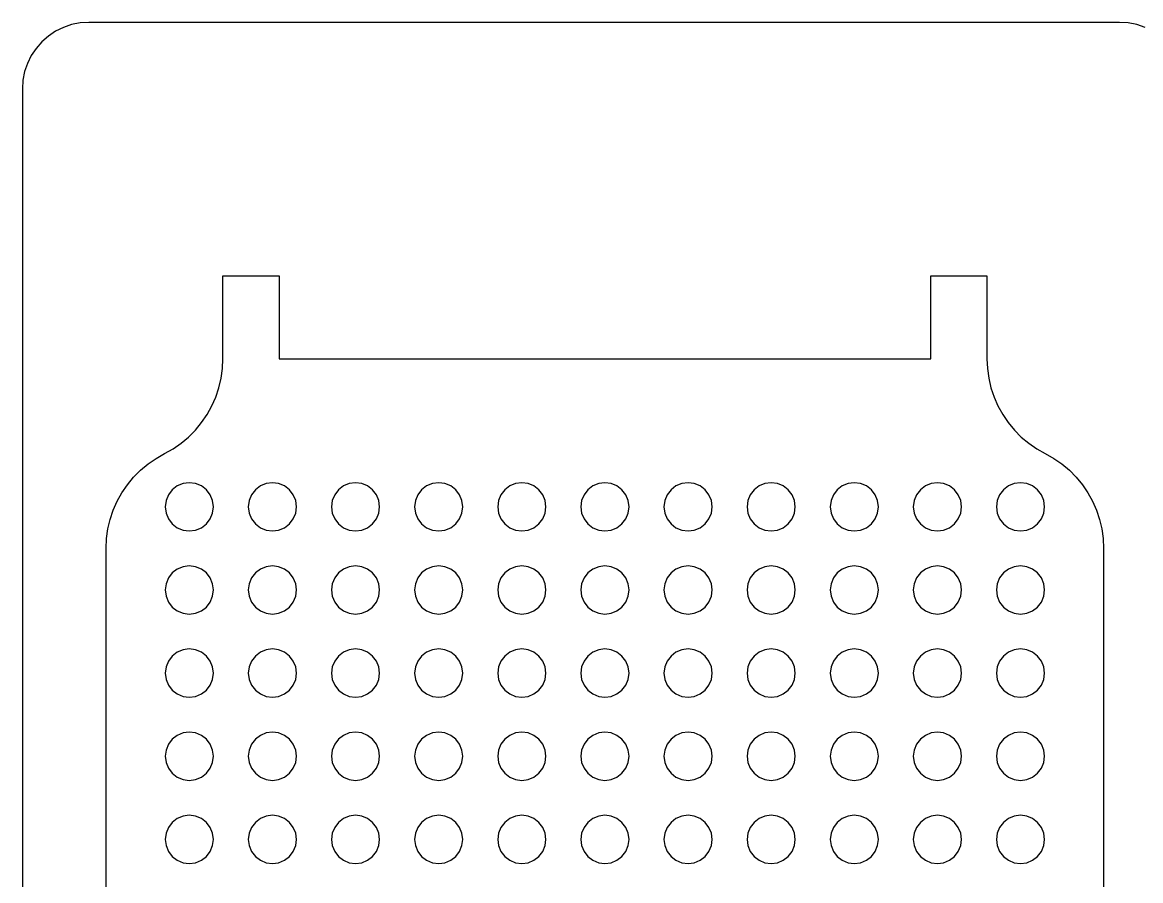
# Model space of a CAD drawing. Header units: inches. Extents: x -24.3 to 25.7, y -20.1 to 15.9.
# Drawn here: x -16.37 to -9.64, y -1.8 to 3.36 of the extents above; entities that cross this region are included whole.
import ezdxf

# ---------------------------------------------------------------- set-up
doc = ezdxf.new("R2010")
doc.units = ezdxf.units.IN
doc.header["$MEASUREMENT"] = 0
doc.layers.get('0').update_dxf_attribs({"linetype": 'CONTINUOUS'})

msp = doc.modelspace()

# ---------------------------------------------------------------- linework, layer by layer
at = {"color": 1}
for points in [[(-9.613, 3.3269), (-9.6626, 3.3437), (-9.7139, 3.3539), (-9.7661, 3.3573), (-15.9661, 3.3573), (-16.0183, 3.3539), (-16.0696, 3.3437), (-16.1192, 3.3269), (-16.1661, 3.3037), (-16.2096, 3.2747), (-16.2489, 3.2402), (-16.2834, 3.2008), (-16.3125, 3.1573), (-16.3356, 3.1104), (-16.3525, 3.0609), (-16.3627, 3.0095), (-16.3661, 2.9573), (-16.3661, -5.9019)], [(-15.8619, -5.3062), (-15.8619, 0.1938), (-15.8592, 0.2525), (-15.8511, 0.3106), (-15.8377, 0.3677), (-15.8192, 0.4234), (-15.7955, 0.4772), (-15.7671, 0.5285), (-15.7341, 0.577), (-15.6967, 0.6223), (-15.6553, 0.664), (-15.6103, 0.7016), (-15.562, 0.735), (-15.5109, 0.7638), (-15.4597, 0.7926), (-15.4115, 0.826), (-15.3664, 0.8637), (-15.3251, 0.9053), (-15.2877, 0.9506), (-15.2547, 0.9991), (-15.2262, 1.0505), (-15.2026, 1.1042), (-15.184, 1.1599), (-15.1707, 1.217), (-15.1626, 1.2752), (-15.1599, 1.3338), (-15.1599, 1.8338), (-14.8219, 1.8338), (-14.8219, 1.3338), (-10.9019, 1.3338), (-10.9019, 1.8338), (-10.5639, 1.8338), (-10.5639, 1.3338), (-10.5612, 1.2752), (-10.5531, 1.217), (-10.5397, 1.1599), (-10.5212, 1.1042), (-10.4975, 1.0505), (-10.4691, 0.9991), (-10.4361, 0.9506), (-10.3987, 0.9053), (-10.3573, 0.8637), (-10.3123, 0.826), (-10.264, 0.7926), (-10.2129, 0.7638), (-10.1617, 0.735), (-10.1135, 0.7016), (-10.0684, 0.664), (-10.0271, 0.6223), (-9.9897, 0.577), (-9.9567, 0.5285), (-9.9282, 0.4772), (-9.9046, 0.4234), (-9.886, 0.3677), (-9.8727, 0.3106), (-9.8646, 0.2525), (-9.8619, 0.1938), (-9.8619, -5.3062)]]:
    msp.add_lwpolyline(points, dxfattribs=at)
at = {"color": 3}
for points in [[(-15.3994, 0.5839), (-15.4344, 0.5694), (-15.4644, 0.5463), (-15.4875, 0.5163), (-15.5019, 0.4813), (-15.5069, 0.4438), (-15.5019, 0.4063), (-15.4875, 0.3713), (-15.4644, 0.3413), (-15.4344, 0.3182), (-15.3994, 0.3038), (-15.3619, 0.2988), (-15.3244, 0.3038), (-15.2894, 0.3182), (-15.2594, 0.3413), (-15.2363, 0.3713), (-15.2218, 0.4063), (-15.2169, 0.4438), (-15.2218, 0.4813), (-15.2363, 0.5163), (-15.2594, 0.5463), (-15.2894, 0.5694), (-15.3244, 0.5839), (-15.3619, 0.5888)], [(-14.8994, 0.5839), (-14.9344, 0.5694), (-14.9644, 0.5463), (-14.9875, 0.5163), (-15.0019, 0.4813), (-15.0069, 0.4438), (-15.0019, 0.4063), (-14.9875, 0.3713), (-14.9644, 0.3413), (-14.9344, 0.3182), (-14.8994, 0.3038), (-14.8619, 0.2988), (-14.8244, 0.3038), (-14.7894, 0.3182), (-14.7594, 0.3413), (-14.7363, 0.3713), (-14.7218, 0.4063), (-14.7169, 0.4438), (-14.7218, 0.4813), (-14.7363, 0.5163), (-14.7594, 0.5463), (-14.7894, 0.5694), (-14.8244, 0.5839), (-14.8619, 0.5888)], [(-14.3994, 0.5839), (-14.4344, 0.5694), (-14.4644, 0.5463), (-14.4875, 0.5163), (-14.5019, 0.4813), (-14.5069, 0.4438), (-14.5019, 0.4063), (-14.4875, 0.3713), (-14.4644, 0.3413), (-14.4344, 0.3182), (-14.3994, 0.3038), (-14.3619, 0.2988), (-14.3244, 0.3038), (-14.2894, 0.3182), (-14.2594, 0.3413), (-14.2363, 0.3713), (-14.2218, 0.4063), (-14.2169, 0.4438), (-14.2218, 0.4813), (-14.2363, 0.5163), (-14.2594, 0.5463), (-14.2894, 0.5694), (-14.3244, 0.5839), (-14.3619, 0.5888)], [(-13.8994, 0.5839), (-13.9344, 0.5694), (-13.9644, 0.5463), (-13.9875, 0.5163), (-14.0019, 0.4813), (-14.0069, 0.4438), (-14.0019, 0.4063), (-13.9875, 0.3713), (-13.9644, 0.3413), (-13.9344, 0.3182), (-13.8994, 0.3038), (-13.8619, 0.2988), (-13.8244, 0.3038), (-13.7894, 0.3182), (-13.7594, 0.3413), (-13.7363, 0.3713), (-13.7218, 0.4063), (-13.7169, 0.4438), (-13.7218, 0.4813), (-13.7363, 0.5163), (-13.7594, 0.5463), (-13.7894, 0.5694), (-13.8244, 0.5839), (-13.8619, 0.5888)], [(-13.3994, 0.5839), (-13.4344, 0.5694), (-13.4644, 0.5463), (-13.4875, 0.5163), (-13.5019, 0.4813), (-13.5069, 0.4438), (-13.5019, 0.4063), (-13.4875, 0.3713), (-13.4644, 0.3413), (-13.4344, 0.3182), (-13.3994, 0.3038), (-13.3619, 0.2988), (-13.3244, 0.3038), (-13.2894, 0.3182), (-13.2594, 0.3413), (-13.2363, 0.3713), (-13.2218, 0.4063), (-13.2169, 0.4438), (-13.2218, 0.4813), (-13.2363, 0.5163), (-13.2594, 0.5463), (-13.2894, 0.5694), (-13.3244, 0.5839), (-13.3619, 0.5888)], [(-12.8994, 0.5839), (-12.9344, 0.5694), (-12.9644, 0.5463), (-12.9875, 0.5163), (-13.0019, 0.4813), (-13.0069, 0.4438), (-13.0019, 0.4063), (-12.9875, 0.3713), (-12.9644, 0.3413), (-12.9344, 0.3182), (-12.8994, 0.3038), (-12.8619, 0.2988), (-12.8244, 0.3038), (-12.7894, 0.3182), (-12.7594, 0.3413), (-12.7363, 0.3713), (-12.7218, 0.4063), (-12.7169, 0.4438), (-12.7218, 0.4813), (-12.7363, 0.5163), (-12.7594, 0.5463), (-12.7894, 0.5694), (-12.8244, 0.5839), (-12.8619, 0.5888)], [(-12.3994, 0.5839), (-12.4344, 0.5694), (-12.4644, 0.5463), (-12.4875, 0.5163), (-12.5019, 0.4813), (-12.5069, 0.4438), (-12.5019, 0.4063), (-12.4875, 0.3713), (-12.4644, 0.3413), (-12.4344, 0.3182), (-12.3994, 0.3038), (-12.3619, 0.2988), (-12.3244, 0.3038), (-12.2894, 0.3182), (-12.2594, 0.3413), (-12.2363, 0.3713), (-12.2218, 0.4063), (-12.2169, 0.4438), (-12.2218, 0.4813), (-12.2363, 0.5163), (-12.2594, 0.5463), (-12.2894, 0.5694), (-12.3244, 0.5839), (-12.3619, 0.5888)], [(-11.8994, 0.5839), (-11.9344, 0.5694), (-11.9644, 0.5463), (-11.9875, 0.5163), (-12.0019, 0.4813), (-12.0069, 0.4438), (-12.0019, 0.4063), (-11.9875, 0.3713), (-11.9644, 0.3413), (-11.9344, 0.3182), (-11.8994, 0.3038), (-11.8619, 0.2988), (-11.8244, 0.3038), (-11.7894, 0.3182), (-11.7594, 0.3413), (-11.7363, 0.3713), (-11.7218, 0.4063), (-11.7169, 0.4438), (-11.7218, 0.4813), (-11.7363, 0.5163), (-11.7594, 0.5463), (-11.7894, 0.5694), (-11.8244, 0.5839), (-11.8619, 0.5888)], [(-11.3994, 0.5839), (-11.4344, 0.5694), (-11.4644, 0.5463), (-11.4875, 0.5163), (-11.5019, 0.4813), (-11.5069, 0.4438), (-11.5019, 0.4063), (-11.4875, 0.3713), (-11.4644, 0.3413), (-11.4344, 0.3182), (-11.3994, 0.3038), (-11.3619, 0.2988), (-11.3244, 0.3038), (-11.2894, 0.3182), (-11.2594, 0.3413), (-11.2363, 0.3713), (-11.2218, 0.4063), (-11.2169, 0.4438), (-11.2218, 0.4813), (-11.2363, 0.5163), (-11.2594, 0.5463), (-11.2894, 0.5694), (-11.3244, 0.5839), (-11.3619, 0.5888)], [(-10.8994, 0.5839), (-10.9344, 0.5694), (-10.9644, 0.5463), (-10.9875, 0.5163), (-11.0019, 0.4813), (-11.0069, 0.4438), (-11.0019, 0.4063), (-10.9875, 0.3713), (-10.9644, 0.3413), (-10.9344, 0.3182), (-10.8994, 0.3038), (-10.8619, 0.2988), (-10.8244, 0.3038), (-10.7894, 0.3182), (-10.7594, 0.3413), (-10.7363, 0.3713), (-10.7218, 0.4063), (-10.7169, 0.4438), (-10.7218, 0.4813), (-10.7363, 0.5163), (-10.7594, 0.5463), (-10.7894, 0.5694), (-10.8244, 0.5839), (-10.8619, 0.5888)], [(-10.3994, 0.5839), (-10.4344, 0.5694), (-10.4644, 0.5463), (-10.4875, 0.5163), (-10.5019, 0.4813), (-10.5069, 0.4438), (-10.5019, 0.4063), (-10.4875, 0.3713), (-10.4644, 0.3413), (-10.4344, 0.3182), (-10.3994, 0.3038), (-10.3619, 0.2988), (-10.3244, 0.3038), (-10.2894, 0.3182), (-10.2594, 0.3413), (-10.2363, 0.3713), (-10.2218, 0.4063), (-10.2169, 0.4438), (-10.2218, 0.4813), (-10.2363, 0.5163), (-10.2594, 0.5463), (-10.2894, 0.5694), (-10.3244, 0.5839), (-10.3619, 0.5888)], [(-15.3994, 0.0839), (-15.4344, 0.0694), (-15.4644, 0.0463), (-15.4875, 0.0163), (-15.5019, -0.0187), (-15.5069, -0.0562), (-15.5019, -0.0937), (-15.4875, -0.1287), (-15.4644, -0.1587), (-15.4344, -0.1818), (-15.3994, -0.1962), (-15.3619, -0.2012), (-15.3244, -0.1962), (-15.2894, -0.1818), (-15.2594, -0.1587), (-15.2363, -0.1287), (-15.2218, -0.0937), (-15.2169, -0.0562), (-15.2218, -0.0187), (-15.2363, 0.0163), (-15.2594, 0.0463), (-15.2894, 0.0694), (-15.3244, 0.0839), (-15.3619, 0.0888)], [(-14.8994, 0.0839), (-14.9344, 0.0694), (-14.9644, 0.0463), (-14.9875, 0.0163), (-15.0019, -0.0187), (-15.0069, -0.0562), (-15.0019, -0.0937), (-14.9875, -0.1287), (-14.9644, -0.1587), (-14.9344, -0.1818), (-14.8994, -0.1962), (-14.8619, -0.2012), (-14.8244, -0.1962), (-14.7894, -0.1818), (-14.7594, -0.1587), (-14.7363, -0.1287), (-14.7218, -0.0937), (-14.7169, -0.0562), (-14.7218, -0.0187), (-14.7363, 0.0163), (-14.7594, 0.0463), (-14.7894, 0.0694), (-14.8244, 0.0839), (-14.8619, 0.0888)], [(-14.3994, 0.0839), (-14.4344, 0.0694), (-14.4644, 0.0463), (-14.4875, 0.0163), (-14.5019, -0.0187), (-14.5069, -0.0562), (-14.5019, -0.0937), (-14.4875, -0.1287), (-14.4644, -0.1587), (-14.4344, -0.1818), (-14.3994, -0.1962), (-14.3619, -0.2012), (-14.3244, -0.1962), (-14.2894, -0.1818), (-14.2594, -0.1587), (-14.2363, -0.1287), (-14.2218, -0.0937), (-14.2169, -0.0562), (-14.2218, -0.0187), (-14.2363, 0.0163), (-14.2594, 0.0463), (-14.2894, 0.0694), (-14.3244, 0.0839), (-14.3619, 0.0888)], [(-13.8994, 0.0839), (-13.9344, 0.0694), (-13.9644, 0.0463), (-13.9875, 0.0163), (-14.0019, -0.0187), (-14.0069, -0.0562), (-14.0019, -0.0937), (-13.9875, -0.1287), (-13.9644, -0.1587), (-13.9344, -0.1818), (-13.8994, -0.1962), (-13.8619, -0.2012), (-13.8244, -0.1962), (-13.7894, -0.1818), (-13.7594, -0.1587), (-13.7363, -0.1287), (-13.7218, -0.0937), (-13.7169, -0.0562), (-13.7218, -0.0187), (-13.7363, 0.0163), (-13.7594, 0.0463), (-13.7894, 0.0694), (-13.8244, 0.0839), (-13.8619, 0.0888)], [(-13.3994, 0.0839), (-13.4344, 0.0694), (-13.4644, 0.0463), (-13.4875, 0.0163), (-13.5019, -0.0187), (-13.5069, -0.0562), (-13.5019, -0.0937), (-13.4875, -0.1287), (-13.4644, -0.1587), (-13.4344, -0.1818), (-13.3994, -0.1962), (-13.3619, -0.2012), (-13.3244, -0.1962), (-13.2894, -0.1818), (-13.2594, -0.1587), (-13.2363, -0.1287), (-13.2218, -0.0937), (-13.2169, -0.0562), (-13.2218, -0.0187), (-13.2363, 0.0163), (-13.2594, 0.0463), (-13.2894, 0.0694), (-13.3244, 0.0839), (-13.3619, 0.0888)], [(-12.8994, 0.0839), (-12.9344, 0.0694), (-12.9644, 0.0463), (-12.9875, 0.0163), (-13.0019, -0.0187), (-13.0069, -0.0562), (-13.0019, -0.0937), (-12.9875, -0.1287), (-12.9644, -0.1587), (-12.9344, -0.1818), (-12.8994, -0.1962), (-12.8619, -0.2012), (-12.8244, -0.1962), (-12.7894, -0.1818), (-12.7594, -0.1587), (-12.7363, -0.1287), (-12.7218, -0.0937), (-12.7169, -0.0562), (-12.7218, -0.0187), (-12.7363, 0.0163), (-12.7594, 0.0463), (-12.7894, 0.0694), (-12.8244, 0.0839), (-12.8619, 0.0888)], [(-12.3994, 0.0839), (-12.4344, 0.0694), (-12.4644, 0.0463), (-12.4875, 0.0163), (-12.5019, -0.0187), (-12.5069, -0.0562), (-12.5019, -0.0937), (-12.4875, -0.1287), (-12.4644, -0.1587), (-12.4344, -0.1818), (-12.3994, -0.1962), (-12.3619, -0.2012), (-12.3244, -0.1962), (-12.2894, -0.1818), (-12.2594, -0.1587), (-12.2363, -0.1287), (-12.2218, -0.0937), (-12.2169, -0.0562), (-12.2218, -0.0187), (-12.2363, 0.0163), (-12.2594, 0.0463), (-12.2894, 0.0694), (-12.3244, 0.0839), (-12.3619, 0.0888)], [(-11.8994, 0.0839), (-11.9344, 0.0694), (-11.9644, 0.0463), (-11.9875, 0.0163), (-12.0019, -0.0187), (-12.0069, -0.0562), (-12.0019, -0.0937), (-11.9875, -0.1287), (-11.9644, -0.1587), (-11.9344, -0.1818), (-11.8994, -0.1962), (-11.8619, -0.2012), (-11.8244, -0.1962), (-11.7894, -0.1818), (-11.7594, -0.1587), (-11.7363, -0.1287), (-11.7218, -0.0937), (-11.7169, -0.0562), (-11.7218, -0.0187), (-11.7363, 0.0163), (-11.7594, 0.0463), (-11.7894, 0.0694), (-11.8244, 0.0839), (-11.8619, 0.0888)], [(-11.3994, 0.0839), (-11.4344, 0.0694), (-11.4644, 0.0463), (-11.4875, 0.0163), (-11.5019, -0.0187), (-11.5069, -0.0562), (-11.5019, -0.0937), (-11.4875, -0.1287), (-11.4644, -0.1587), (-11.4344, -0.1818), (-11.3994, -0.1962), (-11.3619, -0.2012), (-11.3244, -0.1962), (-11.2894, -0.1818), (-11.2594, -0.1587), (-11.2363, -0.1287), (-11.2218, -0.0937), (-11.2169, -0.0562), (-11.2218, -0.0187), (-11.2363, 0.0163), (-11.2594, 0.0463), (-11.2894, 0.0694), (-11.3244, 0.0839), (-11.3619, 0.0888)], [(-10.8994, 0.0839), (-10.9344, 0.0694), (-10.9644, 0.0463), (-10.9875, 0.0163), (-11.0019, -0.0187), (-11.0069, -0.0562), (-11.0019, -0.0937), (-10.9875, -0.1287), (-10.9644, -0.1587), (-10.9344, -0.1818), (-10.8994, -0.1962), (-10.8619, -0.2012), (-10.8244, -0.1962), (-10.7894, -0.1818), (-10.7594, -0.1587), (-10.7363, -0.1287), (-10.7218, -0.0937), (-10.7169, -0.0562), (-10.7218, -0.0187), (-10.7363, 0.0163), (-10.7594, 0.0463), (-10.7894, 0.0694), (-10.8244, 0.0839), (-10.8619, 0.0888)], [(-10.3994, 0.0839), (-10.4344, 0.0694), (-10.4644, 0.0463), (-10.4875, 0.0163), (-10.5019, -0.0187), (-10.5069, -0.0562), (-10.5019, -0.0937), (-10.4875, -0.1287), (-10.4644, -0.1587), (-10.4344, -0.1818), (-10.3994, -0.1962), (-10.3619, -0.2012), (-10.3244, -0.1962), (-10.2894, -0.1818), (-10.2594, -0.1587), (-10.2363, -0.1287), (-10.2218, -0.0937), (-10.2169, -0.0562), (-10.2218, -0.0187), (-10.2363, 0.0163), (-10.2594, 0.0463), (-10.2894, 0.0694), (-10.3244, 0.0839), (-10.3619, 0.0888)], [(-15.3994, -0.4161), (-15.4344, -0.4306), (-15.4644, -0.4537), (-15.4875, -0.4837), (-15.5019, -0.5187), (-15.5069, -0.5562), (-15.5019, -0.5937), (-15.4875, -0.6287), (-15.4644, -0.6587), (-15.4344, -0.6818), (-15.3994, -0.6962), (-15.3619, -0.7012), (-15.3244, -0.6962), (-15.2894, -0.6818), (-15.2594, -0.6587), (-15.2363, -0.6287), (-15.2218, -0.5937), (-15.2169, -0.5562), (-15.2218, -0.5187), (-15.2363, -0.4837), (-15.2594, -0.4537), (-15.2894, -0.4306), (-15.3244, -0.4161), (-15.3619, -0.4112)], [(-14.8994, -0.4161), (-14.9344, -0.4306), (-14.9644, -0.4537), (-14.9875, -0.4837), (-15.0019, -0.5187), (-15.0069, -0.5562), (-15.0019, -0.5937), (-14.9875, -0.6287), (-14.9644, -0.6587), (-14.9344, -0.6818), (-14.8994, -0.6962), (-14.8619, -0.7012), (-14.8244, -0.6962), (-14.7894, -0.6818), (-14.7594, -0.6587), (-14.7363, -0.6287), (-14.7218, -0.5937), (-14.7169, -0.5562), (-14.7218, -0.5187), (-14.7363, -0.4837), (-14.7594, -0.4537), (-14.7894, -0.4306), (-14.8244, -0.4161), (-14.8619, -0.4112)], [(-14.3994, -0.4161), (-14.4344, -0.4306), (-14.4644, -0.4537), (-14.4875, -0.4837), (-14.5019, -0.5187), (-14.5069, -0.5562), (-14.5019, -0.5937), (-14.4875, -0.6287), (-14.4644, -0.6587), (-14.4344, -0.6818), (-14.3994, -0.6962), (-14.3619, -0.7012), (-14.3244, -0.6962), (-14.2894, -0.6818), (-14.2594, -0.6587), (-14.2363, -0.6287), (-14.2218, -0.5937), (-14.2169, -0.5562), (-14.2218, -0.5187), (-14.2363, -0.4837), (-14.2594, -0.4537), (-14.2894, -0.4306), (-14.3244, -0.4161), (-14.3619, -0.4112)], [(-13.8994, -0.4161), (-13.9344, -0.4306), (-13.9644, -0.4537), (-13.9875, -0.4837), (-14.0019, -0.5187), (-14.0069, -0.5562), (-14.0019, -0.5937), (-13.9875, -0.6287), (-13.9644, -0.6587), (-13.9344, -0.6818), (-13.8994, -0.6962), (-13.8619, -0.7012), (-13.8244, -0.6962), (-13.7894, -0.6818), (-13.7594, -0.6587), (-13.7363, -0.6287), (-13.7218, -0.5937), (-13.7169, -0.5562), (-13.7218, -0.5187), (-13.7363, -0.4837), (-13.7594, -0.4537), (-13.7894, -0.4306), (-13.8244, -0.4161), (-13.8619, -0.4112)], [(-13.3994, -0.4161), (-13.4344, -0.4306), (-13.4644, -0.4537), (-13.4875, -0.4837), (-13.5019, -0.5187), (-13.5069, -0.5562), (-13.5019, -0.5937), (-13.4875, -0.6287), (-13.4644, -0.6587), (-13.4344, -0.6818), (-13.3994, -0.6962), (-13.3619, -0.7012), (-13.3244, -0.6962), (-13.2894, -0.6818), (-13.2594, -0.6587), (-13.2363, -0.6287), (-13.2218, -0.5937), (-13.2169, -0.5562), (-13.2218, -0.5187), (-13.2363, -0.4837), (-13.2594, -0.4537), (-13.2894, -0.4306), (-13.3244, -0.4161), (-13.3619, -0.4112)], [(-12.8994, -0.4161), (-12.9344, -0.4306), (-12.9644, -0.4537), (-12.9875, -0.4837), (-13.0019, -0.5187), (-13.0069, -0.5562), (-13.0019, -0.5937), (-12.9875, -0.6287), (-12.9644, -0.6587), (-12.9344, -0.6818), (-12.8994, -0.6962), (-12.8619, -0.7012), (-12.8244, -0.6962), (-12.7894, -0.6818), (-12.7594, -0.6587), (-12.7363, -0.6287), (-12.7218, -0.5937), (-12.7169, -0.5562), (-12.7218, -0.5187), (-12.7363, -0.4837), (-12.7594, -0.4537), (-12.7894, -0.4306), (-12.8244, -0.4161), (-12.8619, -0.4112)], [(-12.3994, -0.4161), (-12.4344, -0.4306), (-12.4644, -0.4537), (-12.4875, -0.4837), (-12.5019, -0.5187), (-12.5069, -0.5562), (-12.5019, -0.5937), (-12.4875, -0.6287), (-12.4644, -0.6587), (-12.4344, -0.6818), (-12.3994, -0.6962), (-12.3619, -0.7012), (-12.3244, -0.6962), (-12.2894, -0.6818), (-12.2594, -0.6587), (-12.2363, -0.6287), (-12.2218, -0.5937), (-12.2169, -0.5562), (-12.2218, -0.5187), (-12.2363, -0.4837), (-12.2594, -0.4537), (-12.2894, -0.4306), (-12.3244, -0.4161), (-12.3619, -0.4112)], [(-11.8994, -0.4161), (-11.9344, -0.4306), (-11.9644, -0.4537), (-11.9875, -0.4837), (-12.0019, -0.5187), (-12.0069, -0.5562), (-12.0019, -0.5937), (-11.9875, -0.6287), (-11.9644, -0.6587), (-11.9344, -0.6818), (-11.8994, -0.6962), (-11.8619, -0.7012), (-11.8244, -0.6962), (-11.7894, -0.6818), (-11.7594, -0.6587), (-11.7363, -0.6287), (-11.7218, -0.5937), (-11.7169, -0.5562), (-11.7218, -0.5187), (-11.7363, -0.4837), (-11.7594, -0.4537), (-11.7894, -0.4306), (-11.8244, -0.4161), (-11.8619, -0.4112)], [(-11.3994, -0.4161), (-11.4344, -0.4306), (-11.4644, -0.4537), (-11.4875, -0.4837), (-11.5019, -0.5187), (-11.5069, -0.5562), (-11.5019, -0.5937), (-11.4875, -0.6287), (-11.4644, -0.6587), (-11.4344, -0.6818), (-11.3994, -0.6962), (-11.3619, -0.7012), (-11.3244, -0.6962), (-11.2894, -0.6818), (-11.2594, -0.6587), (-11.2363, -0.6287), (-11.2218, -0.5937), (-11.2169, -0.5562), (-11.2218, -0.5187), (-11.2363, -0.4837), (-11.2594, -0.4537), (-11.2894, -0.4306), (-11.3244, -0.4161), (-11.3619, -0.4112)], [(-10.8994, -0.4161), (-10.9344, -0.4306), (-10.9644, -0.4537), (-10.9875, -0.4837), (-11.0019, -0.5187), (-11.0069, -0.5562), (-11.0019, -0.5937), (-10.9875, -0.6287), (-10.9644, -0.6587), (-10.9344, -0.6818), (-10.8994, -0.6962), (-10.8619, -0.7012), (-10.8244, -0.6962), (-10.7894, -0.6818), (-10.7594, -0.6587), (-10.7363, -0.6287), (-10.7218, -0.5937), (-10.7169, -0.5562), (-10.7218, -0.5187), (-10.7363, -0.4837), (-10.7594, -0.4537), (-10.7894, -0.4306), (-10.8244, -0.4161), (-10.8619, -0.4112)], [(-10.3994, -0.4161), (-10.4344, -0.4306), (-10.4644, -0.4537), (-10.4875, -0.4837), (-10.5019, -0.5187), (-10.5069, -0.5562), (-10.5019, -0.5937), (-10.4875, -0.6287), (-10.4644, -0.6587), (-10.4344, -0.6818), (-10.3994, -0.6962), (-10.3619, -0.7012), (-10.3244, -0.6962), (-10.2894, -0.6818), (-10.2594, -0.6587), (-10.2363, -0.6287), (-10.2218, -0.5937), (-10.2169, -0.5562), (-10.2218, -0.5187), (-10.2363, -0.4837), (-10.2594, -0.4537), (-10.2894, -0.4306), (-10.3244, -0.4161), (-10.3619, -0.4112)], [(-15.3994, -0.9161), (-15.4344, -0.9306), (-15.4644, -0.9537), (-15.4875, -0.9837), (-15.5019, -1.0187), (-15.5069, -1.0562), (-15.5019, -1.0937), (-15.4875, -1.1287), (-15.4644, -1.1587), (-15.4344, -1.1818), (-15.3994, -1.1962), (-15.3619, -1.2012), (-15.3244, -1.1962), (-15.2894, -1.1818), (-15.2594, -1.1587), (-15.2363, -1.1287), (-15.2218, -1.0937), (-15.2169, -1.0562), (-15.2218, -1.0187), (-15.2363, -0.9837), (-15.2594, -0.9537), (-15.2894, -0.9306), (-15.3244, -0.9161), (-15.3619, -0.9112)], [(-14.8994, -0.9161), (-14.9344, -0.9306), (-14.9644, -0.9537), (-14.9875, -0.9837), (-15.0019, -1.0187), (-15.0069, -1.0562), (-15.0019, -1.0937), (-14.9875, -1.1287), (-14.9644, -1.1587), (-14.9344, -1.1818), (-14.8994, -1.1962), (-14.8619, -1.2012), (-14.8244, -1.1962), (-14.7894, -1.1818), (-14.7594, -1.1587), (-14.7363, -1.1287), (-14.7218, -1.0937), (-14.7169, -1.0562), (-14.7218, -1.0187), (-14.7363, -0.9837), (-14.7594, -0.9537), (-14.7894, -0.9306), (-14.8244, -0.9161), (-14.8619, -0.9112)], [(-14.3994, -0.9161), (-14.4344, -0.9306), (-14.4644, -0.9537), (-14.4875, -0.9837), (-14.5019, -1.0187), (-14.5069, -1.0562), (-14.5019, -1.0937), (-14.4875, -1.1287), (-14.4644, -1.1587), (-14.4344, -1.1818), (-14.3994, -1.1962), (-14.3619, -1.2012), (-14.3244, -1.1962), (-14.2894, -1.1818), (-14.2594, -1.1587), (-14.2363, -1.1287), (-14.2218, -1.0937), (-14.2169, -1.0562), (-14.2218, -1.0187), (-14.2363, -0.9837), (-14.2594, -0.9537), (-14.2894, -0.9306), (-14.3244, -0.9161), (-14.3619, -0.9112)], [(-13.8994, -0.9161), (-13.9344, -0.9306), (-13.9644, -0.9537), (-13.9875, -0.9837), (-14.0019, -1.0187), (-14.0069, -1.0562), (-14.0019, -1.0937), (-13.9875, -1.1287), (-13.9644, -1.1587), (-13.9344, -1.1818), (-13.8994, -1.1962), (-13.8619, -1.2012), (-13.8244, -1.1962), (-13.7894, -1.1818), (-13.7594, -1.1587), (-13.7363, -1.1287), (-13.7218, -1.0937), (-13.7169, -1.0562), (-13.7218, -1.0187), (-13.7363, -0.9837), (-13.7594, -0.9537), (-13.7894, -0.9306), (-13.8244, -0.9161), (-13.8619, -0.9112)], [(-13.3994, -0.9161), (-13.4344, -0.9306), (-13.4644, -0.9537), (-13.4875, -0.9837), (-13.5019, -1.0187), (-13.5069, -1.0562), (-13.5019, -1.0937), (-13.4875, -1.1287), (-13.4644, -1.1587), (-13.4344, -1.1818), (-13.3994, -1.1962), (-13.3619, -1.2012), (-13.3244, -1.1962), (-13.2894, -1.1818), (-13.2594, -1.1587), (-13.2363, -1.1287), (-13.2218, -1.0937), (-13.2169, -1.0562), (-13.2218, -1.0187), (-13.2363, -0.9837), (-13.2594, -0.9537), (-13.2894, -0.9306), (-13.3244, -0.9161), (-13.3619, -0.9112)], [(-12.8994, -0.9161), (-12.9344, -0.9306), (-12.9644, -0.9537), (-12.9875, -0.9837), (-13.0019, -1.0187), (-13.0069, -1.0562), (-13.0019, -1.0937), (-12.9875, -1.1287), (-12.9644, -1.1587), (-12.9344, -1.1818), (-12.8994, -1.1962), (-12.8619, -1.2012), (-12.8244, -1.1962), (-12.7894, -1.1818), (-12.7594, -1.1587), (-12.7363, -1.1287), (-12.7218, -1.0937), (-12.7169, -1.0562), (-12.7218, -1.0187), (-12.7363, -0.9837), (-12.7594, -0.9537), (-12.7894, -0.9306), (-12.8244, -0.9161), (-12.8619, -0.9112)], [(-12.3994, -0.9161), (-12.4344, -0.9306), (-12.4644, -0.9537), (-12.4875, -0.9837), (-12.5019, -1.0187), (-12.5069, -1.0562), (-12.5019, -1.0937), (-12.4875, -1.1287), (-12.4644, -1.1587), (-12.4344, -1.1818), (-12.3994, -1.1962), (-12.3619, -1.2012), (-12.3244, -1.1962), (-12.2894, -1.1818), (-12.2594, -1.1587), (-12.2363, -1.1287), (-12.2218, -1.0937), (-12.2169, -1.0562), (-12.2218, -1.0187), (-12.2363, -0.9837), (-12.2594, -0.9537), (-12.2894, -0.9306), (-12.3244, -0.9161), (-12.3619, -0.9112)], [(-11.8994, -0.9161), (-11.9344, -0.9306), (-11.9644, -0.9537), (-11.9875, -0.9837), (-12.0019, -1.0187), (-12.0069, -1.0562), (-12.0019, -1.0937), (-11.9875, -1.1287), (-11.9644, -1.1587), (-11.9344, -1.1818), (-11.8994, -1.1962), (-11.8619, -1.2012), (-11.8244, -1.1962), (-11.7894, -1.1818), (-11.7594, -1.1587), (-11.7363, -1.1287), (-11.7218, -1.0937), (-11.7169, -1.0562), (-11.7218, -1.0187), (-11.7363, -0.9837), (-11.7594, -0.9537), (-11.7894, -0.9306), (-11.8244, -0.9161), (-11.8619, -0.9112)], [(-11.3994, -0.9161), (-11.4344, -0.9306), (-11.4644, -0.9537), (-11.4875, -0.9837), (-11.5019, -1.0187), (-11.5069, -1.0562), (-11.5019, -1.0937), (-11.4875, -1.1287), (-11.4644, -1.1587), (-11.4344, -1.1818), (-11.3994, -1.1962), (-11.3619, -1.2012), (-11.3244, -1.1962), (-11.2894, -1.1818), (-11.2594, -1.1587), (-11.2363, -1.1287), (-11.2218, -1.0937), (-11.2169, -1.0562), (-11.2218, -1.0187), (-11.2363, -0.9837), (-11.2594, -0.9537), (-11.2894, -0.9306), (-11.3244, -0.9161), (-11.3619, -0.9112)], [(-10.8994, -0.9161), (-10.9344, -0.9306), (-10.9644, -0.9537), (-10.9875, -0.9837), (-11.0019, -1.0187), (-11.0069, -1.0562), (-11.0019, -1.0937), (-10.9875, -1.1287), (-10.9644, -1.1587), (-10.9344, -1.1818), (-10.8994, -1.1962), (-10.8619, -1.2012), (-10.8244, -1.1962), (-10.7894, -1.1818), (-10.7594, -1.1587), (-10.7363, -1.1287), (-10.7218, -1.0937), (-10.7169, -1.0562), (-10.7218, -1.0187), (-10.7363, -0.9837), (-10.7594, -0.9537), (-10.7894, -0.9306), (-10.8244, -0.9161), (-10.8619, -0.9112)], [(-10.3994, -0.9161), (-10.4344, -0.9306), (-10.4644, -0.9537), (-10.4875, -0.9837), (-10.5019, -1.0187), (-10.5069, -1.0562), (-10.5019, -1.0937), (-10.4875, -1.1287), (-10.4644, -1.1587), (-10.4344, -1.1818), (-10.3994, -1.1962), (-10.3619, -1.2012), (-10.3244, -1.1962), (-10.2894, -1.1818), (-10.2594, -1.1587), (-10.2363, -1.1287), (-10.2218, -1.0937), (-10.2169, -1.0562), (-10.2218, -1.0187), (-10.2363, -0.9837), (-10.2594, -0.9537), (-10.2894, -0.9306), (-10.3244, -0.9161), (-10.3619, -0.9112)], [(-15.3994, -1.4161), (-15.4344, -1.4306), (-15.4644, -1.4537), (-15.4875, -1.4837), (-15.5019, -1.5187), (-15.5069, -1.5562), (-15.5019, -1.5937), (-15.4875, -1.6287), (-15.4644, -1.6587), (-15.4344, -1.6818), (-15.3994, -1.6962), (-15.3619, -1.7012), (-15.3244, -1.6962), (-15.2894, -1.6818), (-15.2594, -1.6587), (-15.2363, -1.6287), (-15.2218, -1.5937), (-15.2169, -1.5562), (-15.2218, -1.5187), (-15.2363, -1.4837), (-15.2594, -1.4537), (-15.2894, -1.4306), (-15.3244, -1.4161), (-15.3619, -1.4112)], [(-14.8994, -1.4161), (-14.9344, -1.4306), (-14.9644, -1.4537), (-14.9875, -1.4837), (-15.0019, -1.5187), (-15.0069, -1.5562), (-15.0019, -1.5937), (-14.9875, -1.6287), (-14.9644, -1.6587), (-14.9344, -1.6818), (-14.8994, -1.6962), (-14.8619, -1.7012), (-14.8244, -1.6962), (-14.7894, -1.6818), (-14.7594, -1.6587), (-14.7363, -1.6287), (-14.7218, -1.5937), (-14.7169, -1.5562), (-14.7218, -1.5187), (-14.7363, -1.4837), (-14.7594, -1.4537), (-14.7894, -1.4306), (-14.8244, -1.4161), (-14.8619, -1.4112)], [(-14.3994, -1.4161), (-14.4344, -1.4306), (-14.4644, -1.4537), (-14.4875, -1.4837), (-14.5019, -1.5187), (-14.5069, -1.5562), (-14.5019, -1.5937), (-14.4875, -1.6287), (-14.4644, -1.6587), (-14.4344, -1.6818), (-14.3994, -1.6962), (-14.3619, -1.7012), (-14.3244, -1.6962), (-14.2894, -1.6818), (-14.2594, -1.6587), (-14.2363, -1.6287), (-14.2218, -1.5937), (-14.2169, -1.5562), (-14.2218, -1.5187), (-14.2363, -1.4837), (-14.2594, -1.4537), (-14.2894, -1.4306), (-14.3244, -1.4161), (-14.3619, -1.4112)], [(-13.8994, -1.4161), (-13.9344, -1.4306), (-13.9644, -1.4537), (-13.9875, -1.4837), (-14.0019, -1.5187), (-14.0069, -1.5562), (-14.0019, -1.5937), (-13.9875, -1.6287), (-13.9644, -1.6587), (-13.9344, -1.6818), (-13.8994, -1.6962), (-13.8619, -1.7012), (-13.8244, -1.6962), (-13.7894, -1.6818), (-13.7594, -1.6587), (-13.7363, -1.6287), (-13.7218, -1.5937), (-13.7169, -1.5562), (-13.7218, -1.5187), (-13.7363, -1.4837), (-13.7594, -1.4537), (-13.7894, -1.4306), (-13.8244, -1.4161), (-13.8619, -1.4112)], [(-13.3994, -1.4161), (-13.4344, -1.4306), (-13.4644, -1.4537), (-13.4875, -1.4837), (-13.5019, -1.5187), (-13.5069, -1.5562), (-13.5019, -1.5937), (-13.4875, -1.6287), (-13.4644, -1.6587), (-13.4344, -1.6818), (-13.3994, -1.6962), (-13.3619, -1.7012), (-13.3244, -1.6962), (-13.2894, -1.6818), (-13.2594, -1.6587), (-13.2363, -1.6287), (-13.2218, -1.5937), (-13.2169, -1.5562), (-13.2218, -1.5187), (-13.2363, -1.4837), (-13.2594, -1.4537), (-13.2894, -1.4306), (-13.3244, -1.4161), (-13.3619, -1.4112)], [(-12.8994, -1.4161), (-12.9344, -1.4306), (-12.9644, -1.4537), (-12.9875, -1.4837), (-13.0019, -1.5187), (-13.0069, -1.5562), (-13.0019, -1.5937), (-12.9875, -1.6287), (-12.9644, -1.6587), (-12.9344, -1.6818), (-12.8994, -1.6962), (-12.8619, -1.7012), (-12.8244, -1.6962), (-12.7894, -1.6818), (-12.7594, -1.6587), (-12.7363, -1.6287), (-12.7218, -1.5937), (-12.7169, -1.5562), (-12.7218, -1.5187), (-12.7363, -1.4837), (-12.7594, -1.4537), (-12.7894, -1.4306), (-12.8244, -1.4161), (-12.8619, -1.4112)], [(-12.3994, -1.4161), (-12.4344, -1.4306), (-12.4644, -1.4537), (-12.4875, -1.4837), (-12.5019, -1.5187), (-12.5069, -1.5562), (-12.5019, -1.5937), (-12.4875, -1.6287), (-12.4644, -1.6587), (-12.4344, -1.6818), (-12.3994, -1.6962), (-12.3619, -1.7012), (-12.3244, -1.6962), (-12.2894, -1.6818), (-12.2594, -1.6587), (-12.2363, -1.6287), (-12.2218, -1.5937), (-12.2169, -1.5562), (-12.2218, -1.5187), (-12.2363, -1.4837), (-12.2594, -1.4537), (-12.2894, -1.4306), (-12.3244, -1.4161), (-12.3619, -1.4112)], [(-11.8994, -1.4161), (-11.9344, -1.4306), (-11.9644, -1.4537), (-11.9875, -1.4837), (-12.0019, -1.5187), (-12.0069, -1.5562), (-12.0019, -1.5937), (-11.9875, -1.6287), (-11.9644, -1.6587), (-11.9344, -1.6818), (-11.8994, -1.6962), (-11.8619, -1.7012), (-11.8244, -1.6962), (-11.7894, -1.6818), (-11.7594, -1.6587), (-11.7363, -1.6287), (-11.7218, -1.5937), (-11.7169, -1.5562), (-11.7218, -1.5187), (-11.7363, -1.4837), (-11.7594, -1.4537), (-11.7894, -1.4306), (-11.8244, -1.4161), (-11.8619, -1.4112)], [(-11.3994, -1.4161), (-11.4344, -1.4306), (-11.4644, -1.4537), (-11.4875, -1.4837), (-11.5019, -1.5187), (-11.5069, -1.5562), (-11.5019, -1.5937), (-11.4875, -1.6287), (-11.4644, -1.6587), (-11.4344, -1.6818), (-11.3994, -1.6962), (-11.3619, -1.7012), (-11.3244, -1.6962), (-11.2894, -1.6818), (-11.2594, -1.6587), (-11.2363, -1.6287), (-11.2218, -1.5937), (-11.2169, -1.5562), (-11.2218, -1.5187), (-11.2363, -1.4837), (-11.2594, -1.4537), (-11.2894, -1.4306), (-11.3244, -1.4161), (-11.3619, -1.4112)], [(-10.8994, -1.4161), (-10.9344, -1.4306), (-10.9644, -1.4537), (-10.9875, -1.4837), (-11.0019, -1.5187), (-11.0069, -1.5562), (-11.0019, -1.5937), (-10.9875, -1.6287), (-10.9644, -1.6587), (-10.9344, -1.6818), (-10.8994, -1.6962), (-10.8619, -1.7012), (-10.8244, -1.6962), (-10.7894, -1.6818), (-10.7594, -1.6587), (-10.7363, -1.6287), (-10.7218, -1.5937), (-10.7169, -1.5562), (-10.7218, -1.5187), (-10.7363, -1.4837), (-10.7594, -1.4537), (-10.7894, -1.4306), (-10.8244, -1.4161), (-10.8619, -1.4112)], [(-10.3994, -1.4161), (-10.4344, -1.4306), (-10.4644, -1.4537), (-10.4875, -1.4837), (-10.5019, -1.5187), (-10.5069, -1.5562), (-10.5019, -1.5937), (-10.4875, -1.6287), (-10.4644, -1.6587), (-10.4344, -1.6818), (-10.3994, -1.6962), (-10.3619, -1.7012), (-10.3244, -1.6962), (-10.2894, -1.6818), (-10.2594, -1.6587), (-10.2363, -1.6287), (-10.2218, -1.5937), (-10.2169, -1.5562), (-10.2218, -1.5187), (-10.2363, -1.4837), (-10.2594, -1.4537), (-10.2894, -1.4306), (-10.3244, -1.4161), (-10.3619, -1.4112)]]:
    msp.add_lwpolyline(points, close=True, dxfattribs=at)

doc.saveas('drawing.dxf')
